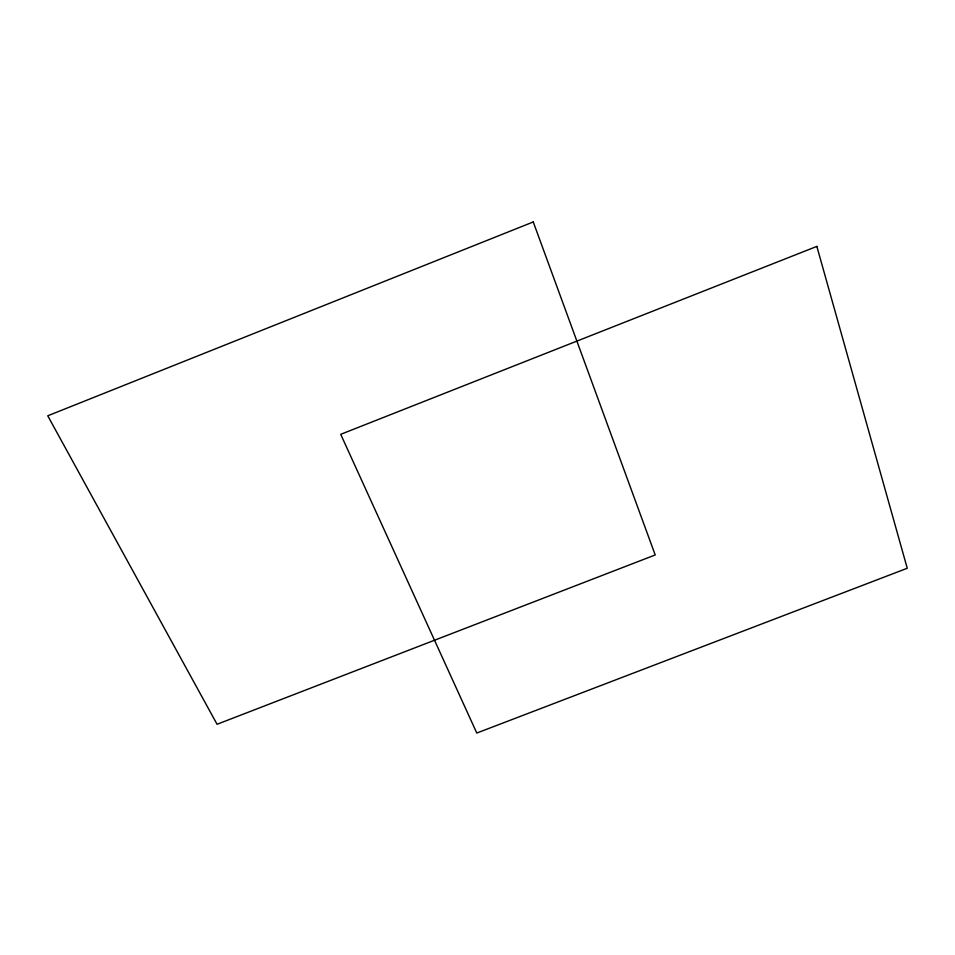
<?xml version="1.0" encoding="UTF-8"?>
<svg xmlns="http://www.w3.org/2000/svg" width="955" height="955" viewBox="0 0 955 955"><rect width="100%" height="100%" fill="white"/><g stroke="black" fill="none" stroke-linecap="round" stroke-linejoin="round"><path stroke-width="1.43" d="M533.248 221.954L47.75 415.795L217.06 724.284L655.202 554.951L533.248 221.954M816.847 246.402L340.72 434.322L476.784 733.046L907.25 568.261L816.847 246.402"/></g></svg>
